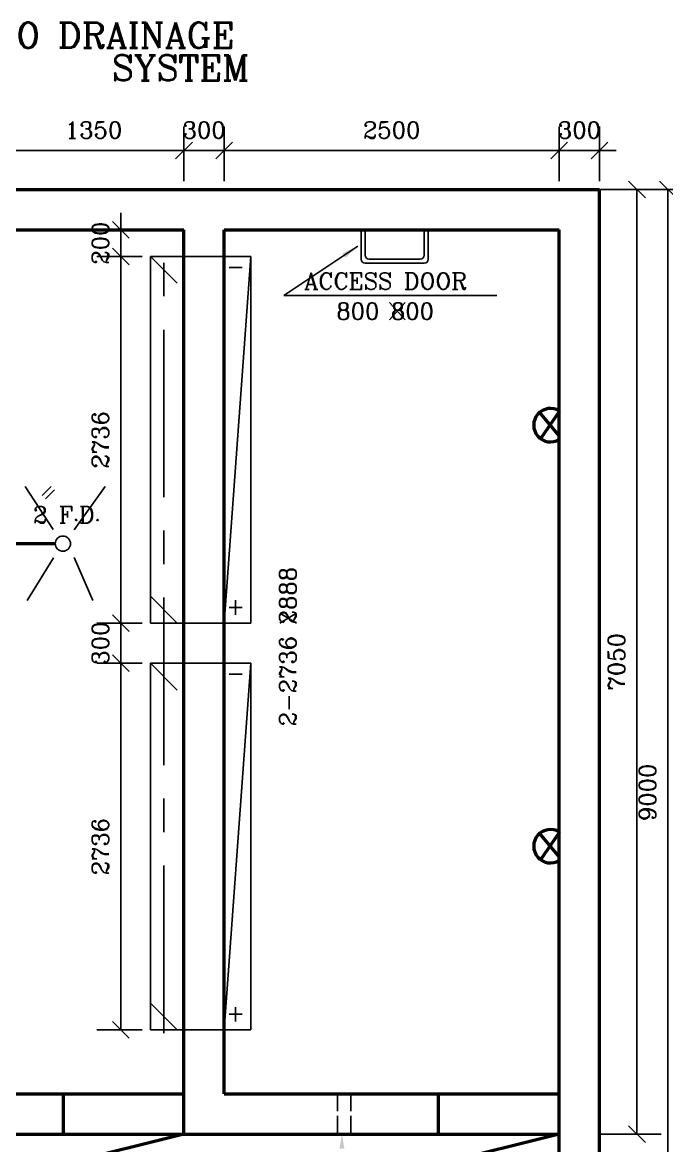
# Model space of a CAD drawing. Header units: inches. Extents: x 14.4 to 65.9, y 4.3 to 68.5.
# Drawn here: x 43.84 to 48.64, y 43.68 to 52.07 of the extents above; entities that cross this region are included whole.
import ezdxf

# ---------------------------------------------------------------- set-up
doc = ezdxf.new("R2010")
doc.units = ezdxf.units.IN
doc.header["$MEASUREMENT"] = 0
doc.linetypes.add('CENTER', pattern=[2, 1.25, -0.25, 0.25, -0.25])
for name, color, linetype, lineweight in [('DIMEN', 5, 'Continuous', 25), ('STRUC', 3, 'Continuous', 50), ('UNITS', 7, 'Continuous', 25)]:
    doc.layers.add(name, color=color, linetype=linetype, lineweight=lineweight)
doc.styles.add('ROMANC', font='romanc')
doc.styles.add('ROMANS', font='romans')
doc.dimstyles.new('ISO-25', dxfattribs={"dimtxt": 0.125, "dimasz": 0.125, "dimexe": 0.08, "dimexo": 0, "dimgap": 0.05, "dimtad": 1, "dimtxsty": 'ROMANC', "dimblk": 'OBLIQUE', "dimcen": 0.09, "dimadec": 0, "dimazin": 0, "dimtfac": 1, "dimtmove": 0, "dimatfit": 3, "dimfxl": 1, "dimarcsym": 0})
doc.dimstyles.get("Standard").update_dxf_attribs({"dimtxt": 0.125, "dimasz": 0.125, "dimexe": 0.18, "dimexo": 0.0625, "dimgap": 0.09, "dimtad": 1, "dimdec": 4, "dimzin": 0, "dimdsep": 46, "dimtxsty": 'ROMANC', "dimblk": 'OBLIQUE', "dimcen": 0.09, "dimadec": 0, "dimazin": 0, "dimtfac": 1, "dimtdec": 4, "dimtofl": 0, "dimtmove": 0, "dimatfit": 3, "dimfxl": 1, "dimtolj": 1, "dimtzin": 0, "dimarcsym": 1})

# ---------------------------------------------------------------- blocks, each defined once
blk = doc.blocks.new('_Oblique')
at = {"layer": 'STRUC', "color": 0, "lineweight": -2}
blk.add_line((-0.5, -0.5), (0.5, 0.5), dxfattribs=at)
blk = doc.blocks.new('*D30')
at = {"layer": 'DIMEN', "color": 0, "lineweight": -2, "transparency": 16777216}
for p, q in [((45.3436, 50.8819), (45.3436, 51.291)), ((47.8436, 50.8819), (47.8436, 51.291)), ((45.3436, 51.111), (47.8436, 51.111))]:
    blk.add_line(p, q, dxfattribs=at)
at = {"layer": 'DIMEN', "color": 0, "lineweight": -2, "transparency": 16777216, "xscale": 0.125, "yscale": 0.125, "zscale": 0.125, "rotation": 180}
blk.add_blockref('_Oblique', (45.3436, 51.111), dxfattribs=at)
at = {"layer": 'DIMEN', "color": 0, "lineweight": -2, "transparency": 16777216, "xscale": 0.125, "yscale": 0.125, "zscale": 0.125}
blk.add_blockref('_Oblique', (47.8436, 51.111), dxfattribs=at)
at = {"layer": 'DIMEN', "color": 0, "transparency": 16777216, "insert": (46.5936, 51.2635), "char_height": 0.125, "attachment_point": 5, "style": 'ROMANC'}
blk.add_mtext('\\A1;2500', dxfattribs=at)
blk = doc.blocks.new('*D31')
at = {"layer": 'DIMEN', "color": 0, "lineweight": -2, "transparency": 16777216}
for p, q in [((45.0436, 50.8819), (45.0436, 51.291)), ((45.3436, 50.8819), (45.3436, 51.291)), ((45.0436, 51.111), (44.9186, 51.111)), ((45.0436, 51.111), (45.3436, 51.111)), ((45.3436, 51.111), (45.4686, 51.111))]:
    blk.add_line(p, q, dxfattribs=at)
at = {"layer": 'DIMEN', "color": 0, "lineweight": -2, "transparency": 16777216, "xscale": 0.125, "yscale": 0.125, "zscale": 0.125}
blk.add_blockref('_Oblique', (45.0436, 51.111), dxfattribs=at)
at = {"layer": 'DIMEN', "color": 0, "lineweight": -2, "transparency": 16777216, "xscale": 0.125, "yscale": 0.125, "zscale": 0.125, "rotation": 180}
blk.add_blockref('_Oblique', (45.3436, 51.111), dxfattribs=at)
at = {"layer": 'DIMEN', "color": 0, "transparency": 16777216, "insert": (45.1936, 51.2635), "char_height": 0.125, "attachment_point": 5, "style": 'ROMANC'}
blk.add_mtext('\\A1;300', dxfattribs=at)
blk = doc.blocks.new('*D32')
at = {"layer": 'DIMEN', "color": 0, "lineweight": -2, "transparency": 16777216}
for p, q in [((47.8436, 50.8819), (47.8436, 51.291)), ((48.1436, 50.8819), (48.1436, 51.291)), ((47.8436, 51.111), (47.7186, 51.111)), ((47.8436, 51.111), (48.1436, 51.111)), ((48.1436, 51.111), (48.2686, 51.111))]:
    blk.add_line(p, q, dxfattribs=at)
at = {"layer": 'DIMEN', "color": 0, "lineweight": -2, "transparency": 16777216, "xscale": 0.125, "yscale": 0.125, "zscale": 0.125}
blk.add_blockref('_Oblique', (47.8436, 51.111), dxfattribs=at)
at = {"layer": 'DIMEN', "color": 0, "lineweight": -2, "transparency": 16777216, "xscale": 0.125, "yscale": 0.125, "zscale": 0.125, "rotation": 180}
blk.add_blockref('_Oblique', (48.1436, 51.111), dxfattribs=at)
at = {"layer": 'DIMEN', "color": 0, "transparency": 16777216, "insert": (47.9936, 51.2635), "char_height": 0.125, "attachment_point": 5, "style": 'ROMANC'}
blk.add_mtext('\\A1;300', dxfattribs=at)
blk = doc.blocks.new('*D36')
at = {"layer": 'DIMEN', "color": 0, "lineweight": -2, "transparency": 16777216}
for p, q in [((44.7311, 50.3194), (44.3927, 50.3194)), ((44.5727, 47.5834), (44.5727, 50.3194)), ((44.7311, 47.5834), (44.3927, 47.5834))]:
    blk.add_line(p, q, dxfattribs=at)
at = {"layer": 'DIMEN', "color": 0, "lineweight": -2, "transparency": 16777216, "xscale": 0.125, "yscale": 0.125, "zscale": 0.125}
for p, rotation in [((44.5727, 50.3194), 90), ((44.5727, 47.5834), 270)]:
    blk.add_blockref('_Oblique', p, dxfattribs=dict(at, rotation=rotation))
at = {"layer": 'DIMEN', "color": 0, "transparency": 16777216, "insert": (44.4202, 48.9514), "char_height": 0.125, "attachment_point": 5, "rotation": 90, "style": 'ROMANC'}
blk.add_mtext('\\A1;2736', dxfattribs=at)
blk = doc.blocks.new('*D35')
at = {"layer": 'DIMEN', "color": 0, "lineweight": -2, "transparency": 16777216}
for p, q in [((44.7311, 47.2834), (44.3927, 47.2834)), ((44.5727, 44.5474), (44.5727, 47.2834)), ((44.7311, 44.5474), (44.3927, 44.5474))]:
    blk.add_line(p, q, dxfattribs=at)
at = {"layer": 'DIMEN', "color": 0, "lineweight": -2, "transparency": 16777216, "xscale": 0.125, "yscale": 0.125, "zscale": 0.125}
for p, rotation in [((44.5727, 47.2834), 90), ((44.5727, 44.5474), 270)]:
    blk.add_blockref('_Oblique', p, dxfattribs=dict(at, rotation=rotation))
at = {"layer": 'DIMEN', "color": 0, "transparency": 16777216, "insert": (44.4202, 45.9154), "char_height": 0.125, "attachment_point": 5, "rotation": 90, "style": 'ROMANC'}
blk.add_mtext('\\A1;2736', dxfattribs=at)
blk = doc.blocks.new('*D37')
at = {"layer": 'DIMEN', "color": 0, "lineweight": -2, "transparency": 16777216}
for p, q in [((44.5727, 50.5194), (44.5727, 50.6444)), ((44.6634, 50.5194), (44.3927, 50.5194)), ((44.5727, 50.3194), (44.5727, 50.5194)), ((44.7311, 50.3194), (44.3927, 50.3194)), ((44.5727, 50.3194), (44.5727, 50.1944))]:
    blk.add_line(p, q, dxfattribs=at)
at = {"layer": 'DIMEN', "color": 0, "lineweight": -2, "transparency": 16777216, "xscale": 0.125, "yscale": 0.125, "zscale": 0.125}
for p, rotation in [((44.5727, 50.5194), 270), ((44.5727, 50.3194), 90)]:
    blk.add_blockref('_Oblique', p, dxfattribs=dict(at, rotation=rotation))
at = {"layer": 'DIMEN', "color": 0, "transparency": 16777216, "insert": (44.4202, 50.4194), "char_height": 0.125, "attachment_point": 5, "rotation": 90, "style": 'ROMANC'}
blk.add_mtext('\\A1;200', dxfattribs=at)
blk = doc.blocks.new('*D38')
at = {"layer": 'DIMEN', "color": 0, "lineweight": -2, "transparency": 16777216}
for p, q in [((44.5727, 47.5834), (44.5727, 47.7084)), ((44.7311, 47.5834), (44.3927, 47.5834)), ((44.5727, 47.2834), (44.5727, 47.5834)), ((44.7311, 47.2834), (44.3927, 47.2834)), ((44.5727, 47.2834), (44.5727, 47.1584))]:
    blk.add_line(p, q, dxfattribs=at)
at = {"layer": 'DIMEN', "color": 0, "lineweight": -2, "transparency": 16777216, "xscale": 0.125, "yscale": 0.125, "zscale": 0.125}
for p, rotation in [((44.5727, 47.5834), 270), ((44.5727, 47.2834), 90)]:
    blk.add_blockref('_Oblique', p, dxfattribs=dict(at, rotation=rotation))
at = {"layer": 'DIMEN', "color": 0, "transparency": 16777216, "insert": (44.4202, 47.4334), "char_height": 0.125, "attachment_point": 5, "rotation": 90, "style": 'ROMANC'}
blk.add_mtext('\\A1;300', dxfattribs=at)
blk = doc.blocks.new('*D79')
at = {"layer": 'DIMEN', "color": 0, "lineweight": -2, "transparency": 16777216}
for p, q in [((43.6936, 50.8819), (43.6936, 51.291)), ((45.0436, 51.1735), (45.0436, 51.291)), ((45.0436, 51.111), (43.6936, 51.111))]:
    blk.add_line(p, q, dxfattribs=at)
at = {"layer": 'DIMEN', "color": 0, "lineweight": -2, "transparency": 16777216, "xscale": 0.125, "yscale": 0.125, "zscale": 0.125, "rotation": 180}
blk.add_blockref('_Oblique', (43.6936, 51.111), dxfattribs=at)
at = {"layer": 'DIMEN', "color": 0, "lineweight": -2, "transparency": 16777216, "xscale": 0.125, "yscale": 0.125, "zscale": 0.125}
blk.add_blockref('_Oblique', (45.0436, 51.111), dxfattribs=at)
at = {"layer": 'DIMEN', "color": 0, "transparency": 16777216, "insert": (44.3686, 51.2635), "char_height": 0.125, "attachment_point": 5, "style": 'ROMANC'}
blk.add_mtext('\\A1;1350', dxfattribs=at)
blk = doc.blocks.new('*D159')
at = {"layer": 'DIMEN', "color": 0, "lineweight": -2, "transparency": 16777216}
for p, q in [((48.2435, 50.8194), (48.8347, 50.8194)), ((48.6547, 50.8194), (48.6547, 41.8194)), ((48.2435, 41.8194), (48.8347, 41.8194))]:
    blk.add_line(p, q, dxfattribs=at)
at = {"layer": 'DIMEN', "color": 0, "lineweight": -2, "transparency": 16777216, "xscale": 0.125, "yscale": 0.125, "zscale": 0.125}
for p, rotation in [((48.6547, 50.8194), 90), ((48.6547, 41.8194), 270)]:
    blk.add_blockref('_Oblique', p, dxfattribs=dict(at, rotation=rotation))
at = {"layer": 'DIMEN', "color": 0, "transparency": 16777216, "insert": (48.5022, 46.3194), "char_height": 0.125, "attachment_point": 5, "rotation": 90, "style": 'ROMANC'}
blk.add_mtext('\\A1;9000', dxfattribs=at)
blk = doc.blocks.new('*D274')
at = {"layer": 'DIMEN', "color": 0, "lineweight": -2, "transparency": 16777216}
for p, q in [((48.1524, 50.8194), (48.6034, 50.8194)), ((48.4234, 43.7694), (48.4234, 50.8194)), ((48.1524, 43.7694), (48.6034, 43.7694))]:
    blk.add_line(p, q, dxfattribs=at)
at = {"layer": 'DIMEN', "color": 0, "lineweight": -2, "transparency": 16777216, "xscale": 0.125, "yscale": 0.125, "zscale": 0.125}
for p, rotation in [((48.4234, 50.8194), 90), ((48.4234, 43.7694), 270)]:
    blk.add_blockref('_Oblique', p, dxfattribs=dict(at, rotation=rotation))
at = {"layer": 'DIMEN', "color": 0, "transparency": 16777216, "insert": (48.2709, 47.2944), "char_height": 0.125, "attachment_point": 5, "rotation": 90, "style": 'ROMANC'}
blk.add_mtext('\\A1;7050', dxfattribs=at)

msp = doc.modelspace()

# ---------------------------------------------------------------- linework, layer by layer
at = {"layer": 'DIMEN'}
for p, q in [((46.69364, 49.9768), (46.57638, 49.84624)), ((46.57638, 49.9768), (46.69364, 49.84624)), ((46.18842, 44.06941), (46.18842, 43.93994)), ((46.28842, 44.06941), (46.28842, 43.93994)), ((46.18842, 43.90529), (46.18842, 43.76941)), ((46.28842, 43.90529), (46.28842, 43.76941))]:
    msp.add_line(p, q, dxfattribs=at)
at = {"layer": 'DIMEN', "color": 5}
msp.add_solid([(46.20391, 43.66091), (46.24058, 43.66091), (46.22225, 43.77091)], dxfattribs=at)
at = {"layer": 'STRUC'}
for p, q in [((16.6436, 50.81941), (48.1436, 50.81941)), ((48.1436, 41.81941), (48.1436, 50.81941)), ((43.6936, 50.51941), (45.0436, 50.51941)), ((45.0436, 44.06941), (45.0436, 50.51941)), ((45.3436, 50.51941), (47.8436, 50.51941)), ((45.3436, 44.06941), (45.3436, 50.51941)), ((47.8436, 44.06941), (47.8436, 50.51941)), ((42.5436, 44.06941), (45.0436, 44.06941)), ((45.3436, 44.06941), (47.8436, 44.06941)), ((42.2436, 43.76941), (47.8436, 43.76941)), ((45.0436, 43.76941), (44.16386, 43.54939)), ((47.8436, 43.76941), (46.96386, 43.54939)), ((47.8436, 42.11941), (47.8436, 43.76941))]:
    msp.add_line(p, q, dxfattribs=at)
at = {"layer": 'STRUC', "linetype": 'Continuous'}
for p, q in [((44.1436, 43.76941), (44.1436, 44.06941)), ((45.0436, 43.76941), (45.0436, 44.06941)), ((46.9436, 43.76941), (46.9436, 44.06941)), ((47.8436, 43.76941), (47.8436, 44.06941))]:
    msp.add_line(p, q, dxfattribs=at)
at = {"layer": 'UNITS'}
for p, q in [((46.36573, 50.51941), (46.36573, 50.29941)), ((46.36573, 50.51941), (46.36573, 50.29941)), ((46.39573, 50.51941), (46.39573, 50.32941)), ((46.39573, 50.51941), (46.39573, 50.32941)), ((46.83573, 50.51941), (46.83573, 50.32941)), ((46.83573, 50.51941), (46.83573, 50.32941)), ((46.86573, 50.51941), (46.86573, 50.29941)), ((46.86573, 50.51941), (46.86573, 50.29941)), ((44.7936, 47.58341), (44.7936, 50.31941)), ((44.7936, 50.31941), (45.5436, 50.31941)), ((44.9936, 50.11941), (44.7936, 50.31941)), ((45.3436, 47.58341), (45.5436, 50.31941)), ((45.5436, 47.58341), (45.5436, 50.31941)), ((46.80573, 50.29941), (46.42573, 50.29941)), ((46.42573, 50.29941), (46.80573, 50.29941)), ((46.83573, 50.26941), (46.39573, 50.26941)), ((46.39573, 50.26941), (46.83573, 50.26941)), ((44.9936, 47.58341), (44.7936, 47.78341)), ((44.7936, 47.58341), (45.5436, 47.58341)), ((44.7936, 44.54741), (44.7936, 47.28341)), ((44.7936, 47.28341), (45.5436, 47.28341)), ((44.9936, 47.08341), (44.7936, 47.28341)), ((45.3436, 44.54741), (45.5436, 47.28341)), ((45.5436, 44.54741), (45.5436, 47.28341)), ((44.9936, 44.54741), (44.7936, 44.74741)), ((44.9936, 44.54741), (44.7936, 44.74741)), ((44.7936, 44.54741), (45.5436, 44.54741))]:
    msp.add_line(p, q, dxfattribs=at)
at = {"layer": 'UNITS', "color": 6, "linetype": 'CENTER'}
msp.add_line((44.8936, 44.52341), (44.8936, 50.39708), dxfattribs=at)
at = {"layer": 'UNITS', "color": 3, "lineweight": 50}
for p, q in [((47.69629, 49.15522), (47.8436, 48.97818)), ((47.84428, 49.16639), (47.70438, 48.95937)), ((43.57865, 48.17715), (44.08362, 48.17715)), ((47.84428, 46.02392), (47.70438, 45.8169)), ((47.69629, 46.01275), (47.8436, 45.8357))]:
    msp.add_line(p, q, dxfattribs=at)
at = {"layer": 'UNITS', "color": 7}
for p, q in [((44.06893, 48.28271), (43.85886, 48.60296)), ((44.22392, 48.28035), (44.45574, 48.60296)), ((44.07139, 48.06971), (43.87286, 47.75123)), ((44.22392, 48.07239), (44.36397, 47.75123))]:
    msp.add_line(p, q, dxfattribs=at)
msp.add_circle((44.14037, 48.17637), 0.05675, dxfattribs=at)
at = {"layer": 'UNITS'}
for centre, start, end in [((46.39573, 50.29941), 180, 270), ((46.42573, 50.32941), 180, 270), ((46.42573, 50.32941), 180, 270), ((46.80573, 50.32941), 270, 0), ((46.80573, 50.32941), 270, 360), ((46.83573, 50.29941), 270, 0), ((46.83573, 50.29941), 270, 360)]:
    msp.add_arc(centre, 0.03, start, end, dxfattribs=at)
at = {"layer": 'UNITS', "color": 3, "lineweight": 50}
for centre in [(47.77786, 49.0605), (47.77786, 45.91803)]:
    msp.add_arc(centre, 0.125, 58.265876, 301.734124, dxfattribs=at)

# ---------------------------------------------------------------- texts
at = {"layer": 'DIMEN', "color": 3, "style": 'ROMANC'}
for s, p in [('TO DRAINAGE ', (43.63734, 51.87655)), ('SYSTEM', (44.50591, 51.6328))]:
    msp.add_text(s, height=0.19, dxfattribs=at).set_placement(p)
at = {"layer": 'DIMEN', "style": 'ROMANC'}
for s, p in [('ACCESS DOOR', (45.93937, 50.07388)), (' 800 800', (46.09417, 49.84875)), ('2 F.D.', (43.91691, 48.32971))]:
    msp.add_text(s, height=0.125, dxfattribs=at).set_placement(p)
for s, rotation, p in [('=', 45, (44.02036, 48.47024)), ('2-2736 2888', 90, (45.88172, 46.81341))]:
    msp.add_text(s, height=0.125, rotation=rotation, dxfattribs=at).set_placement(p)
at = {"layer": 'DIMEN', "color": 5, "style": 'ROMANS'}
msp.add_text('X', height=0.125, rotation=90, dxfattribs=at).set_placement((45.88343, 47.56576))
at = {"layer": 'UNITS', "style": 'ROMANC'}
for s, p in [('-', (45.35945, 50.18352)), ('+', (45.35945, 47.64631)), ('-', (45.35945, 47.14752)), ('+', (45.35945, 44.61031))]:
    msp.add_text(s, height=0.125, dxfattribs=at).set_placement(p)

# ---------------------------------------------------------------- dimensions: what is measured, and where the dimension line sits
at = {"layer": 'DIMEN'}
for base, p1, p2, text, picture, middle in [((43.6936, 51.11097), (45.0436, 51.11097), (43.6936, 50.81941), '1350', '*D79', (44.3686, 51.26347)), ((45.3436, 51.11097), (45.0436, 50.81941), (45.3436, 50.81941), '300', '*D31', (45.1936, 51.26347)), ((47.8436, 51.11097), (45.3436, 50.81941), (47.8436, 50.81941), '2500', '*D30', (46.5936, 51.26347)), ((48.1436, 51.11097), (47.8436, 50.81941), (48.1436, 50.81941), '300', '*D32', (47.9936, 51.26347))]:
    dim = msp.add_linear_dim(base=base, p1=p1, p2=p2, text=text, dimstyle='Standard', override={"dimtix": 1, "dimtofl": 1}, dxfattribs=at)
    dim.commit()
    dim.dimension.update_dxf_attribs({"geometry": picture, "text_midpoint": middle})
for base, p1, p2, text, picture, middle in [((48.42342, 50.81941), (48.0899, 43.76941), (48.0899, 50.81941), '7050', '*D274', (48.27092, 47.29441)), ((48.65466, 41.81941), (48.18097, 50.81941), (48.18097, 41.81941), '9000', '*D159', (48.50216, 46.31941)), ((44.57268, 50.51941), (44.7936, 50.31941), (44.72594, 50.51941), '200', '*D37', (44.42018, 50.41941)), ((44.57268, 47.58341), (44.7936, 47.28341), (44.7936, 47.58341), '300', '*D38', (44.42018, 47.43341))]:
    dim = msp.add_linear_dim(base=base, p1=p1, p2=p2, angle=90, text=text, dimstyle='Standard', override={"dimtix": 1, "dimtofl": 1}, dxfattribs=at)
    dim.commit()
    dim.dimension.update_dxf_attribs({"geometry": picture, "text_midpoint": middle})
for base, p1, p2, picture, middle in [((44.57268, 50.31941), (44.7936, 47.58341), (44.7936, 50.31941), '*D36', (44.42018, 48.95141)), ((44.57268, 47.28341), (44.7936, 44.54741), (44.7936, 47.28341), '*D35', (44.42018, 45.91541))]:
    dim = msp.add_linear_dim(base=base, p1=p1, p2=p2, angle=90, text='2736', dimstyle='Standard', dxfattribs=at)
    dim.commit()
    dim.dimension.update_dxf_attribs({"geometry": picture, "text_midpoint": middle})

# ---------------------------------------------------------------- leaders
msp.add_leader([(46.3414, 50.39699), (45.78967, 50.0278), (47.37824, 50.0278)], dimstyle='ISO-25', override={"dimtix": 1}, dxfattribs=at)

doc.saveas('drawing.dxf')
